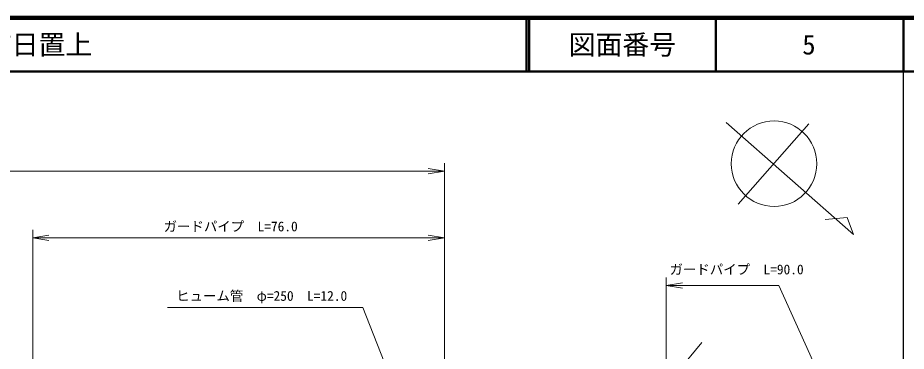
# Model space of a CAD drawing. Units: millimetres, scale not verified. Extents: x 40000 to 680000, y 20000 to 380000.
# Drawn here: x 413972 to 579500, y 317958 to 380000 of the extents above; entities that cross this region are included whole.
import ezdxf
from ezdxf.enums import TextEntityAlignment as Align

# ---------------------------------------------------------------- set-up
doc = ezdxf.new("R2010")
doc.units = ezdxf.units.MM
doc.header["$LTSCALE"] = 1000
for name, color, linetype, lineweight in [('M-TTL', 2, 'Continuous', 140), ('M-TTL-BAND', 7, 'Continuous', 25), ('M-TTL-LINE', 7, 'Continuous', 50), ('M-TTL-TXT', 7, 'Continuous', 13), ('M-WORK', 1, 'Continuous', 13)]:
    doc.layers.add(name, color=color, linetype=linetype, lineweight=lineweight)
doc.styles.add('ＭＳ ゴシック', font='')
doc.styles.get('ＭＳ ゴシック').set_extended_font_data('MS Gothic')

# ---------------------------------------------------------------- blocks, each defined once
blk = doc.blocks.new('open_arrow')
at = {"color": 0, "linetype": 'Continuous', "lineweight": -2}
blk.add_lwpolyline([(7.5, 1.25), (0, 0), (7.5, -1.25)], dxfattribs=at)

msp = doc.modelspace()

# ---------------------------------------------------------------- linework, layer by layer
at = {"layer": 'M-TTL'}
msp.add_line((680000, 380000), (40000, 380000), dxfattribs=at)
at = {"layer": 'M-TTL-BAND'}
msp.add_line((579000, 20000), (579000, 370000), dxfattribs=at)
at = {"layer": 'M-TTL-LINE'}
for p, q in [((508747, 380000), (508747, 370000)), ((509247, 380000), (509247, 370000)), ((543997, 380000), (543997, 370000)), ((579000, 380000), (579000, 370000)), ((40000, 370000), (680000, 370000))]:
    msp.add_line(p, q, dxfattribs=at)
at = {"layer": 'M-WORK'}
for p, q in [((561347, 360271), (548204, 345289)), ((493452, 289908), (493452, 352975)), ((262368, 351475), (493452, 351475)), ((416752, 302879), (416752, 340543)), ((416752, 339043), (493452, 339043)), ((493452, 339043), (416752, 339043)), ((534798, 280496), (534798, 331670)), ((534798, 330170), (555770, 330170)), ((555770, 330170), (534798, 330170)), ((555770, 330170), (575776, 285817)), ((441866, 326122), (478273, 326122)), ((478273, 326122), (493364, 287658)), ((541410, 319581), (536195, 313283))]:
    msp.add_line(p, q, dxfattribs=at)
msp.add_lwpolyline([(545927, 360543), (569694, 339693), (568509, 342838), (564413, 342490)], dxfattribs=at)
msp.add_circle((554874, 352850), 7965, dxfattribs=at)

# ---------------------------------------------------------------- block references
at = {"layer": 'M-WORK', "xscale": 400, "yscale": 400, "rotation": 180}
for p in [(493452, 351475), (493452, 339043)]:
    msp.add_blockref('open_arrow', p, dxfattribs=at)
at = {"layer": 'M-WORK', "xscale": 400, "yscale": 400}
for p in [(416752, 339043), (534798, 330170)]:
    msp.add_blockref('open_arrow', p, dxfattribs=at)

# ---------------------------------------------------------------- texts
at = {"layer": 'M-TTL-TXT', "style": 'ＭＳ ゴシック'}
msp.add_text('地 名      長門市日置上', height=3666, dxfattribs=at).set_placement((370380, 375000), align=Align.MIDDLE_LEFT)
for s, p in [('図面番号', (526622, 375000)), ('5', (561372, 375000))]:
    msp.add_text(s, height=3666, dxfattribs=at).set_placement(p, align=Align.MIDDLE_CENTER)
at = {"layer": 'M-WORK', "style": 'ＭＳ ゴシック'}
for s, p in [('ガードパイプ\u3000L=76.0', (453638, 339707)), ('ガードパイプ\u3000L=90.0', (547896, 331707)), ('ヒューム管\u3000φ=250\u3000L=12.0', (459416, 326786))]:
    msp.add_text(s, height=1833, dxfattribs=at).set_placement(p, align=Align.BOTTOM_CENTER)

doc.saveas('drawing.dxf')
